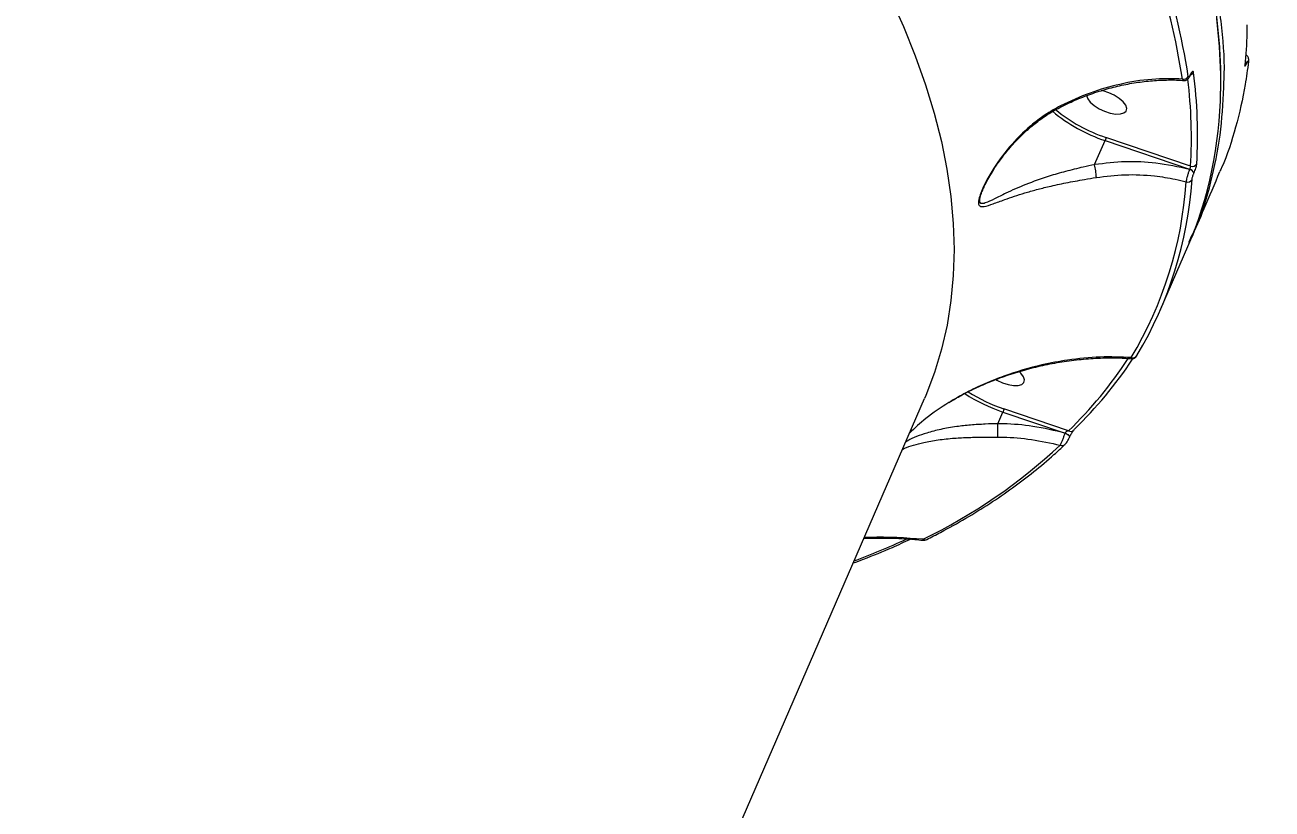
# Model space of a CAD drawing. Header units: millimetres. Extents: x -5238 to 5144, y -3542 to 5092.
# Drawn here: x 3048.8 to 3310.1, y 1511.6 to 1676 of the extents above; entities that cross this region are included whole.
import ezdxf

# ---------------------------------------------------------------- set-up
doc = ezdxf.new("R2010")
doc.units = ezdxf.units.MM
for name, color, linetype in [('DIKOM_ОБЪЕКТ', 7, 'Continuous'), ('DIKOM_РАЗМЕР_ЗОНА', 7, 'Continuous'), ('DIKOM_РАЗМЕР_ОБЪЕКТА', 7, 'Continuous')]:
    doc.layers.add(name, color=color, linetype=linetype)
doc.styles.add('style1', font='arial.ttf', dxfattribs={"width": 0.8})
doc.dimstyles.new('1-50', dxfattribs={"dimtxt": 300, "dimasz": 200, "dimexe": 100, "dimexo": 0, "dimgap": 100, "dimtad": 1, "dimtxsty": 'style1', "dimcen": 200, "dimclrd": 7, "dimclre": 7, "dimclrt": 7, "dimadec": 1, "dimazin": 2, "dimtfac": 1, "dimtmove": 0, "dimatfit": 2, "dimfxl": 0, "dimlwd": 25, "dimlwe": 18, "dimarcsym": 0})

# ---------------------------------------------------------------- blocks, each defined once
blk = doc.blocks.new('*D1')
at = {"layer": 'Defpoints', "color": 0, "transparency": 16777216}
for p in [(-4787.63, 5091.56), (3144.22, 5091.56), (-2554.16, -2403.28)]:
    blk.add_point(p, dxfattribs=at)
at = {"layer": 'DIKOM_РАЗМЕР_ЗОНА', "color": 7, "lineweight": 18, "transparency": 16777216}
for p, q in [((3144.22, 5091.56), (-4887.63, 5091.56)), ((-2554.16, -2403.28), (-4887.63, -2403.28))]:
    blk.add_line(p, q, dxfattribs=at)
at = {"layer": 'DIKOM_РАЗМЕР_ЗОНА', "color": 7, "lineweight": 25, "transparency": 16777216}
blk.add_line((-4787.63, -2203.28), (-4787.63, 4891.56), dxfattribs=at)
at = {"layer": 'DIKOM_РАЗМЕР_ЗОНА', "color": 7, "transparency": 16777216}
for points in [[(-4820.97, 4891.56), (-4754.3, 4891.56), (-4787.63, 5091.56)], [(-4820.97, -2203.28), (-4754.3, -2203.28), (-4787.63, -2403.28)]]:
    blk.add_solid(points, dxfattribs=at)
at = {"layer": 'DIKOM_РАЗМЕР_ЗОНА', "color": 7, "transparency": 16777216, "insert": (-5040.81, 1344.14), "char_height": 300, "attachment_point": 5, "rotation": 90, "style": 'style1'}
blk.add_mtext('7500', dxfattribs=at)
blk = doc.blocks.new('*D2')
at = {"layer": 'Defpoints', "color": 0, "transparency": 16777216}
for p in [(5144.22, 2720.02), (-4054.16, -903.28), (5144.22, -3441.88)]:
    blk.add_point(p, dxfattribs=at)
at = {"layer": 'DIKOM_РАЗМЕР_ЗОНА', "color": 7, "lineweight": 18, "transparency": 16777216}
for p, q in [((5144.22, 2720.02), (5144.22, -3541.88)), ((-4054.16, -903.28), (-4054.16, -3541.88))]:
    blk.add_line(p, q, dxfattribs=at)
at = {"layer": 'DIKOM_РАЗМЕР_ЗОНА', "color": 7, "lineweight": 25, "transparency": 16777216}
blk.add_line((-3854.16, -3441.88), (4944.22, -3441.88), dxfattribs=at)
at = {"layer": 'DIKOM_РАЗМЕР_ЗОНА', "color": 7, "transparency": 16777216}
for points in [[(-3854.16, -3408.54), (-3854.16, -3475.21), (-4054.16, -3441.88)], [(4944.22, -3408.54), (4944.22, -3475.21), (5144.22, -3441.88)]]:
    blk.add_solid(points, dxfattribs=at)
at = {"layer": 'DIKOM_РАЗМЕР_ЗОНА', "color": 7, "transparency": 16777216, "insert": (545.03, -3188.7), "char_height": 300, "attachment_point": 5, "style": 'style1'}
blk.add_mtext('9200', dxfattribs=at)
blk = doc.blocks.new('*D3')
at = {"layer": 'Defpoints', "color": 0, "transparency": 16777216}
for p in [(3889.93, 2956), (-2405.68, -161.05), (3889.93, -2949.28)]:
    blk.add_point(p, dxfattribs=at)
at = {"layer": 'DIKOM_РАЗМЕР_ОБЪЕКТА', "color": 7, "lineweight": 18, "transparency": 16777216}
for p, q in [((3889.93, 2956), (3889.93, -3049.28)), ((-2405.68, -161.05), (-2405.68, -3049.28))]:
    blk.add_line(p, q, dxfattribs=at)
at = {"layer": 'DIKOM_РАЗМЕР_ОБЪЕКТА', "color": 7, "lineweight": 25, "transparency": 16777216}
blk.add_line((-2205.68, -2949.28), (3689.93, -2949.28), dxfattribs=at)
at = {"layer": 'DIKOM_РАЗМЕР_ОБЪЕКТА', "color": 7, "transparency": 16777216}
for points in [[(-2205.68, -2915.95), (-2205.68, -2982.61), (-2405.68, -2949.28)], [(3689.93, -2915.95), (3689.93, -2982.61), (3889.93, -2949.28)]]:
    blk.add_solid(points, dxfattribs=at)
at = {"layer": 'DIKOM_РАЗМЕР_ОБЪЕКТА', "color": 7, "transparency": 16777216, "insert": (742.13, -2696.01), "char_height": 300, "attachment_point": 5, "style": 'style1'}
blk.add_mtext('6300', dxfattribs=at)

msp = doc.modelspace()

# ---------------------------------------------------------------- linework, layer by layer
at = {"layer": 'DIKOM_ОБЪЕКТ', "color": 7, "linetype": 'Continuous', "lineweight": 15}
for p, q in [((3304.455, 1667.751), (3304.455, 1667.75)), ((3292.958, 1665.388), (3292.987, 1665.454)), ((3293.001, 1665.569), (3292.972, 1665.503)), ((3274.687, 1662.161), (3274.301, 1662.246)), ((3272.937, 1646.7), (3275.123, 1651.746)), ((3275.123, 1651.746), (3292.818, 1645.733)), ((3293.038, 1646.365), (3275.304, 1652.392)), ((3292.818, 1645.733), (3292.798, 1645.687)), ((3293.728, 1644.889), (3293.748, 1644.934)), ((3286.742, 1616.311), (3292.482, 1629.566)), ((3120.805, 1328.774), (3237.257, 1597.666)), ((3252.666, 1592.409), (3253.722, 1594.848)), ((3253.722, 1594.848), (3266.751, 1590.45)), ((3267.469, 1590.915), (3253.903, 1595.494)), ((3252.666, 1592.409), (3252.664, 1592.402)), ((3266.751, 1590.45), (3266.739, 1590.423)), ((3267.658, 1589.557), (3267.611, 1589.491)), ((3267.658, 1589.557), (3267.669, 1589.585))]:
    msp.add_line(p, q, dxfattribs=at)
at = {"layer": 'DIKOM_ОБЪЕКТ', "color": 7, "linetype": 'Continuous', "lineweight": 15, "flags": 128}
for points in [[(3230.092, 1681.886), (3232.885, 1675.671), (3235.357, 1669.523), (3237.503, 1663.45), (3239.324, 1657.457), (3240.817, 1651.55), (3241.98, 1645.734), (3242.813, 1640.014), (3243.314, 1634.396), (3243.484, 1628.886), (3243.322, 1623.487), (3242.828, 1618.206), (3242.003, 1613.047), (3240.847, 1608.014), (3239.362, 1603.114), (3237.548, 1598.349), (3237.257, 1597.666)], [(3298.442, 1677.339), (3299.042, 1671.438), (3299.313, 1665.642), (3299.314, 1662.086)], [(3304.395, 1667.514), (3304.445, 1667.682), (3304.455, 1667.751)], [(3305.151, 1668.253), (3305.2, 1668.414), (3305.21, 1668.477)], [(3292.959, 1665.391), (3292.971, 1665.429), (3292.972, 1665.503)], [(3292.986, 1665.451), (3292.999, 1665.495), (3293.001, 1665.569)], [(3271.251, 1661.211), (3271.254, 1661.165), (3271.472, 1660.502), (3272.013, 1659.784), (3272.832, 1659.071), (3273.864, 1658.418), (3275.024, 1657.88), (3276.22, 1657.5), (3277.353, 1657.309), (3278.332, 1657.323), (3279.078, 1657.539), (3279.53, 1657.941), (3279.653, 1658.496), (3279.434, 1659.159), (3278.894, 1659.877), (3278.074, 1660.591), (3277.043, 1661.243), (3275.882, 1661.781), (3274.687, 1662.161), (3274.687, 1662.161)], [(3252.23, 1601.65), (3252.463, 1601.52), (3253.624, 1600.982), (3254.819, 1600.602), (3255.952, 1600.411), (3256.931, 1600.424), (3257.677, 1600.64), (3258.13, 1601.042), (3258.252, 1601.597), (3258.034, 1602.261), (3257.493, 1602.978), (3257.14, 1603.317)], [(3268.519, 1591.019), (3268.612, 1591.126), (3268.699, 1591.278)], [(3266.739, 1590.423), (3266.963, 1590.334), (3267.174, 1590.222), (3267.36, 1590.095), (3267.51, 1589.959), (3267.614, 1589.824), (3267.668, 1589.695), (3267.667, 1589.583), (3267.658, 1589.557)], [(3266.751, 1590.45), (3266.975, 1590.361), (3267.186, 1590.249), (3267.372, 1590.122), (3267.522, 1589.986), (3267.626, 1589.851), (3267.679, 1589.723), (3267.678, 1589.61), (3267.672, 1589.59)]]:
    msp.add_lwpolyline(points, dxfattribs=at)
at = {"layer": 'DIKOM_ОБЪЕКТ', "color": 7, "linetype": 'Continuous', "lineweight": 15}
for centre, radius, start, end in [((3137.597, 1640.639), 155.597, 8.87129, 27.53532), ((3138.469, 1641.145), 155.95, 8.87195, 27.53499), ((3304.065, 1667.893), 0.714, 359.38901, 55.96256), ((3291.594, 1665.673), 1.071, 255.90815, 333.61088), ((3191.262, 1652.258), 101.946, 356.68639, 6.94446), ((3292.732, 1666.458), 0.999, 285.04332, 335.03207), ((3191.947, 1652.771), 102.552, 356.6965, 7.43223), ((3214.421, 1662.942), 84.897, 336.85009, 359.42214), ((3285.634, 1683.613), 33.555, 230.09075, 251.74425), ((3285.555, 1683.408), 32.666, 230.40474, 251.71104), ((3293.41, 1647.324), 1.028, 248.74901, 333.25793), ((3211.088, 1649.082), 82.431, 329.07625, 356.18676), ((3292.426, 1644.055), 1.018, 252.25045, 333.47285), ((3292.574, 1644.485), 1.222, 19.27908, 79.46031), ((3292.594, 1644.531), 1.222, 19.25997, 79.46251), ((3210.044, 1648.556), 82.253, 329.07706, 356.18618), ((3206.067, 1654.333), 88.273, 314.07471, 326.83909), ((3207.072, 1654.922), 88.591, 314.07742, 326.40211), ((3280.979, 1607.124), 0.916, 245.93006, 333.93523), ((3265.4, 1629.128), 35.546, 237.74536, 251.12773), ((3265.53, 1629.426), 36.538, 237.16959, 251.14604), ((3267.923, 1591.679), 0.889, 239.23936, 312.06846), ((3184.962, 1674.708), 118.56, 296.04106, 312.92647), ((3266.103, 1588.675), 0.874, 243.14561, 311.56627), ((3163.237, 1720.77), 167.943, 290.67064, 294.69956), ((3237.416, 1568.871), 0.797, 239.49025, 295.34618)]:
    msp.add_arc(centre, radius, start, end, dxfattribs=at)
for points, knots in [([(3299.344, 1662.4), (3299.366, 1663.113), (3299.442, 1665.614), (3299.262, 1670.008), (3298.811, 1675.573), (3298.046, 1681.237), (3296.991, 1686.986), (3295.64, 1692.818), (3293.996, 1698.728), (3292.061, 1704.711), (3289.834, 1710.763), (3287.319, 1716.879), (3284.517, 1723.054), (3281.43, 1729.284), (3278.062, 1735.564), (3274.413, 1741.889), (3270.488, 1748.253), (3266.29, 1754.654), (3261.821, 1761.085), (3257.085, 1767.542), (3252.086, 1774.02), (3246.827, 1780.514), (3241.314, 1787.02), (3235.548, 1793.532), (3229.536, 1800.046), (3223.282, 1806.557), (3216.79, 1813.06), (3210.065, 1819.55), (3203.112, 1826.022), (3195.938, 1832.472), (3188.546, 1838.895), (3180.943, 1845.285), (3173.134, 1851.639), (3165.126, 1857.951), (3156.923, 1864.217), (3148.533, 1870.432), (3139.962, 1876.592), (3131.215, 1882.691), (3122.301, 1888.725), (3113.225, 1894.69), (3103.994, 1900.581), (3094.615, 1906.395), (3085.095, 1912.125), (3075.442, 1917.769), (3065.662, 1923.323), (3055.762, 1928.779), (3046.867, 1933.547), (3041.249, 1936.468), (3039.001, 1937.637)], [0, 0, 0, 0, 0.0088208, 0.0309504, 0.0530921, 0.0752452, 0.0974091, 0.1195824, 0.1417639, 0.1639521, 0.1861458, 0.2083441, 0.2305454, 0.252749, 0.2749543, 0.2971604, 0.3193668, 0.3415735, 0.3637795, 0.3859848, 0.4081893, 0.4303926, 0.4525954, 0.4747966, 0.4969974, 0.5191965, 0.5413949, 0.5635924, 0.5857886, 0.6079841, 0.6301785, 0.6523723, 0.6745648, 0.6967567, 0.7189483, 0.7411388, 0.7633286, 0.7855179, 0.8077068, 0.8298952, 0.8520827, 0.8742703, 0.8964575, 0.9186441, 0.9408305, 0.9630167, 0.9852027, 1, 1, 1, 1]), ([(3300.022, 1664.16), (3300.028, 1664.243), (3300.266, 1667.841), (3299.675, 1675.319), (3298.129, 1686.6), (3295.266, 1698.301), (3291.243, 1710.336), (3286.023, 1722.682), (3279.586, 1735.382), (3271.897, 1748.404), (3262.956, 1761.711), (3252.958, 1775.01), (3241.963, 1788.255), (3230.051, 1801.403), (3217.026, 1814.668), (3202.891, 1828.01), (3187.652, 1841.377), (3172.667, 1853.704), (3162.486, 1861.488), (3157.984, 1864.931)], [0, 0, 0, 0, 0.0014611, 0.0633801, 0.1253461, 0.1872652, 0.249815, 0.3124128, 0.3749626, 0.4393295, 0.5037487, 0.5681155, 0.6306651, 0.6932632, 0.7558133, 0.82018, 0.8845988, 0.9489657, 1, 1, 1, 1]), ([(3304.787, 1675.981), (3304.797, 1675.405), (3304.846, 1672.521), (3304.596, 1669.74), (3304.395, 1667.514)], [0, 0, 0, 0, 0.1997607, 1, 1, 1, 1]), ([(3305.203, 1668.478), (3305.211, 1668.539), (3305.229, 1668.667), (3305.212, 1668.912), (3305.119, 1669.206), (3304.943, 1669.472), (3304.768, 1669.577), (3304.691, 1669.623)], [0, 0, 0, 0, 0.1798583, 0.3809232, 0.5986162, 0.8240364, 1, 1, 1, 1]), ([(3305.151, 1668.253), (3304.945, 1666.657), (3304.342, 1661.989), (3302.552, 1654.551), (3300.708, 1648.505), (3299.283, 1645.547), (3299.16, 1645.293)], [0, 0, 0, 0, 0.1987809, 0.5814077, 0.9640366, 1, 1, 1, 1]), ([(3304.395, 1667.514), (3304.393, 1667.489), (3304.385, 1667.389), (3304.407, 1667.304), (3304.489, 1667.35), (3304.615, 1667.539), (3304.724, 1667.77), (3304.779, 1667.885)], [0, 0, 0, 0, 0.0825899, 0.3217145, 0.5513187, 0.7755859, 1, 1, 1, 1]), ([(3304.779, 1667.885), (3304.833, 1667.999), (3304.941, 1668.227), (3305.065, 1668.414), (3305.143, 1668.459), (3305.162, 1668.375), (3305.153, 1668.278), (3305.151, 1668.253)], [0, 0, 0, 0, 0.225662, 0.4513625, 0.6801945, 0.9176069, 1, 1, 1, 1]), ([(3291.333, 1664.634), (3289.215, 1664.679), (3284.921, 1664.769), (3278.366, 1663.695), (3271.882, 1661.863), (3267.815, 1659.976), (3265.757, 1659.021)], [0, 0, 0, 0, 0.2536013, 0.5139688, 0.7539689, 1, 1, 1, 1]), ([(3265.938, 1658.817), (3266.482, 1659.096), (3268.1, 1659.924), (3270.891, 1661.065), (3274.282, 1662.244), (3277.728, 1663.176), (3281.184, 1663.861), (3284.629, 1664.302), (3288.021, 1664.462), (3290.365, 1664.461), (3291.54, 1664.34), (3291.636, 1664.33)], [0, 0, 0, 0, 0.0658114, 0.1956773, 0.3266098, 0.458428, 0.5906985, 0.7227386, 0.8553099, 0.9881148, 1, 1, 1, 1]), ([(3291.333, 1664.634), (3291.374, 1664.551), (3291.457, 1664.383), (3291.578, 1664.362), (3291.64, 1664.351)], [0, 0, 0, 0, 0.4934591, 1, 1, 1, 1]), ([(3291.642, 1664.344), (3291.751, 1664.343), (3291.966, 1664.341), (3292.253, 1664.467), (3292.496, 1664.648), (3292.72, 1664.916), (3292.863, 1665.163), (3292.944, 1665.36), (3292.957, 1665.392)], [0, 0, 0, 0, 0.1674422, 0.3290454, 0.48523, 0.6653122, 0.9448773, 1, 1, 1, 1]), ([(3292.972, 1665.503), (3292.933, 1665.419), (3292.855, 1665.252), (3292.741, 1665.097), (3292.647, 1665.036), (3292.581, 1665.07), (3292.562, 1665.158), (3292.553, 1665.197)], [0, 0, 0, 0, 0.2040049, 0.4080666, 0.6135184, 0.8265566, 1, 1, 1, 1]), ([(3292.987, 1665.451), (3292.991, 1665.462), (3293.028, 1665.554), (3293.087, 1665.666), (3293.144, 1665.758), (3293.149, 1665.764), (3293.151, 1665.767)], [0, 0, 0, 0, 0.0571375, 0.4661785, 0.7908498, 1, 1, 1, 1]), ([(3293.637, 1666.036), (3293.625, 1666.096), (3293.597, 1666.229), (3293.496, 1666.281), (3293.351, 1666.184), (3293.178, 1665.948), (3293.06, 1665.695), (3293.001, 1665.569)], [0, 0, 0, 0, 0.1741893, 0.3895761, 0.5958309, 0.7978929, 1, 1, 1, 1]), ([(3292.669, 1630.441), (3293.364, 1631.903), (3295.463, 1636.319), (3297.703, 1644.231), (3299.597, 1653.97), (3299.882, 1660.792), (3300.022, 1664.16)], [0, 0, 0, 0, 0.1425748, 0.4306407, 0.7189133, 1, 1, 1, 1]), ([(3265.757, 1659.021), (3264.672, 1658.416), (3262.483, 1657.196), (3258.833, 1654.375), (3254.944, 1650.462), (3251.818, 1646.141), (3250.027, 1642.922), (3249.184, 1641.058), (3248.689, 1639.664), (3248.516, 1638.521), (3248.855, 1637.872), (3249.873, 1637.869), (3251.645, 1638.471), (3254.422, 1639.51), (3257.501, 1640.555), (3260.72, 1641.469), (3263.573, 1642.185), (3266.906, 1642.902), (3270.266, 1643.517), (3272.449, 1643.873), (3273.287, 1644.009)], [0, 0, 0, 0, 0.0563534, 0.1136136, 0.2103717, 0.3099824, 0.3619816, 0.3883034, 0.4153385, 0.4457389, 0.4740991, 0.5167982, 0.5802324, 0.6452964, 0.7405608, 0.7897112, 0.8388443, 0.8993619, 0.9613611, 1, 1, 1, 1]), ([(3249.527, 1641.485), (3249.684, 1641.835), (3250.042, 1642.633), (3250.823, 1644.096), (3251.924, 1645.93), (3253.421, 1648.087), (3255.303, 1650.432), (3257.457, 1652.735), (3259.797, 1654.852), (3262.181, 1656.649), (3264.219, 1657.971), (3265.505, 1658.602), (3265.939, 1658.815)], [0, 0, 0, 0, 0.0534438, 0.121865, 0.2147693, 0.3252364, 0.4468604, 0.5824705, 0.7090471, 0.8290702, 0.9422689, 1, 1, 1, 1]), ([(3265.757, 1659.021), (3265.777, 1658.993), (3265.835, 1658.912), (3265.9, 1658.837), (3265.909, 1658.86), (3265.912, 1658.868)], [0, 0, 0, 0, 0.2492128, 0.7238607, 1, 1, 1, 1]), ([(3275.304, 1652.392), (3275.304, 1652.383), (3275.303, 1652.365), (3275.297, 1652.309), (3275.278, 1652.21), (3275.237, 1652.057), (3275.183, 1651.893), (3275.143, 1651.795), (3275.123, 1651.746)], [0, 0, 0, 0, 0.0702252, 0.1414644, 0.3560022, 0.570769, 0.7853043, 1, 1, 1, 1]), ([(3272.936, 1646.694), (3272.936, 1646.694), (3272.13, 1646.515), (3270.043, 1646.084), (3266.81, 1645.279), (3262.694, 1644.099), (3258.396, 1642.545), (3254.694, 1640.92), (3251.915, 1639.487), (3250.166, 1638.66), (3249.122, 1638.427), (3248.793, 1638.905), (3248.878, 1639.587), (3249.094, 1640.386), (3249.285, 1640.95), (3249.512, 1641.444), (3249.531, 1641.484)], [0, 0, 0, 0, 0.0000561, 0.0631962, 0.1645361, 0.2660125, 0.4269118, 0.5880359, 0.6936081, 0.7987578, 0.865821, 0.9086537, 0.9446499, 0.9545206, 0.9962999, 1, 1, 1, 1]), ([(3272.937, 1646.7), (3272.937, 1646.699), (3272.936, 1646.697), (3272.936, 1646.695), (3272.936, 1646.694)], [0, 0, 0, 0, 0.6168059, 1, 1, 1, 1]), ([(3273.287, 1644.009), (3273.288, 1644.028), (3273.289, 1644.101), (3273.281, 1644.323), (3273.245, 1644.761), (3273.165, 1645.393), (3273.059, 1646.075), (3272.977, 1646.488), (3272.936, 1646.694)], [0, 0, 0, 0, 0.0380841, 0.1491892, 0.3618721, 0.5745761, 0.7872993, 1, 1, 1, 1]), ([(3292.798, 1645.687), (3290.462, 1646.205), (3286.068, 1647.178), (3279.337, 1647.468), (3275.087, 1646.958), (3272.937, 1646.7)], [0, 0, 0, 0, 0.3593286, 0.6759005, 1, 1, 1, 1]), ([(3293.038, 1646.365), (3293.031, 1646.336), (3293.019, 1646.277), (3292.975, 1646.14), (3292.92, 1645.986), (3292.865, 1645.843), (3292.831, 1645.764), (3292.818, 1645.733)], [0, 0, 0, 0, 0.2151243, 0.430126, 0.6449154, 0.8593967, 1, 1, 1, 1]), ([(3293.748, 1644.934), (3293.788, 1645.029), (3293.888, 1645.267), (3294.044, 1645.698), (3294.191, 1646.168), (3294.297, 1646.587), (3294.318, 1646.77), (3294.329, 1646.861)], [0, 0, 0, 0, 0.1408031, 0.355284, 0.5700825, 0.7849823, 1, 1, 1, 1]), ([(3273.287, 1644.009), (3275.289, 1644.256), (3279.34, 1644.757), (3284.914, 1644.477), (3289.18, 1643.818), (3291.354, 1643.276), (3292.115, 1643.085)], [0, 0, 0, 0, 0.3181952, 0.6439609, 0.8752463, 1, 1, 1, 1]), ([(3292.798, 1645.687), (3292.749, 1645.558), (3292.628, 1645.234), (3292.441, 1644.651), (3292.269, 1644.017), (3292.148, 1643.452), (3292.126, 1643.208), (3292.115, 1643.085)], [0, 0, 0, 0, 0.1423548, 0.3572739, 0.5716626, 0.7857535, 1, 1, 1, 1]), ([(3293.211, 1631.265), (3294.109, 1633.338), (3296.124, 1637.987), (3298.088, 1642.684), (3299.176, 1645.286)], [0, 0, 0, 0, 0.4459921, 1, 1, 1, 1]), ([(3293.337, 1643.6), (3293.344, 1643.661), (3293.36, 1643.782), (3293.431, 1644.062), (3293.529, 1644.376), (3293.634, 1644.665), (3293.701, 1644.825), (3293.728, 1644.889)], [0, 0, 0, 0, 0.2142378, 0.4284801, 0.642867, 0.8577631, 1, 1, 1, 1]), ([(3280.606, 1606.288), (3278.442, 1606.364), (3274.083, 1606.517), (3267.781, 1605.889), (3261.038, 1604.632), (3255.204, 1602.928), (3249.908, 1600.815), (3246.036, 1598.989), (3243.585, 1597.561), (3242.401, 1596.87)], [0, 0, 0, 0, 0.1738782, 0.3501388, 0.4880602, 0.6922748, 0.7971184, 0.9019364, 1, 1, 1, 1]), ([(3242.415, 1596.854), (3243.269, 1597.364), (3245.179, 1598.505), (3248.302, 1600.05), (3251.769, 1601.54), (3255.404, 1602.846), (3259.186, 1603.963), (3263.095, 1604.876), (3267.096, 1605.567), (3271.151, 1606.029), (3275.19, 1606.226), (3278.399, 1606.224), (3280.211, 1606.063), (3280.733, 1606.017)], [0, 0, 0, 0, 0.0712066, 0.1592378, 0.2499629, 0.3436268, 0.4403133, 0.5399377, 0.6422137, 0.7465756, 0.8522679, 0.9574447, 1, 1, 1, 1]), ([(3280.606, 1606.288), (3280.608, 1606.269), (3280.621, 1606.145), (3280.655, 1606.024), (3280.72, 1606.041), (3280.735, 1606.045)], [0, 0, 0, 0, 0.1153699, 0.7907712, 1, 1, 1, 1]), ([(3280.732, 1606.028), (3280.738, 1606.026), (3280.838, 1606.001), (3281.03, 1606.041), (3281.265, 1606.122), (3281.44, 1606.239), (3281.56, 1606.354), (3281.641, 1606.454), (3281.701, 1606.54), (3281.739, 1606.607), (3281.76, 1606.643)], [0, 0, 0, 0, 0.0120291, 0.2086407, 0.3744696, 0.5170108, 0.6361607, 0.7355649, 0.8581088, 1, 1, 1, 1]), ([(3242.401, 1596.87), (3240.749, 1595.788), (3237.788, 1593.847), (3235.25, 1591.486), (3234.128, 1590.443)], [0, 0, 0, 0, 0.5578382, 1, 1, 1, 1]), ([(3242.401, 1596.87), (3242.408, 1596.859), (3242.42, 1596.842), (3242.415, 1596.853), (3242.413, 1596.857)], [0, 0, 0, 0, 0.6247437, 1, 1, 1, 1]), ([(3253.903, 1595.494), (3253.902, 1595.487), (3253.902, 1595.469), (3253.896, 1595.414), (3253.877, 1595.311), (3253.836, 1595.158), (3253.782, 1594.995), (3253.742, 1594.897), (3253.722, 1594.848)], [0, 0, 0, 0, 0.0537614, 0.1415248, 0.3559428, 0.5706474, 0.7853383, 1, 1, 1, 1]), ([(3252.664, 1592.402), (3252.664, 1592.402), (3251.78, 1592.402), (3249.828, 1592.312), (3246.907, 1592.147), (3243.758, 1591.805), (3240.656, 1591.261), (3237.162, 1590.316), (3234.642, 1589.382), (3233.466, 1588.638), (3233.302, 1588.535)], [0, 0, 0, 0, 0.0000584, 0.1082486, 0.2389593, 0.3698121, 0.5326457, 0.6956896, 0.9576255, 1, 1, 1, 1]), ([(3252.637, 1589.592), (3252.637, 1589.602), (3252.638, 1589.686), (3252.64, 1589.933), (3252.644, 1590.445), (3252.651, 1591.084), (3252.658, 1591.774), (3252.662, 1592.193), (3252.664, 1592.402)], [0, 0, 0, 0, 0.0259829, 0.20958, 0.4072213, 0.6048186, 0.8024455, 1, 1, 1, 1]), ([(3266.739, 1590.423), (3264.509, 1590.958), (3260.279, 1591.973), (3255.51, 1592.364), (3253.054, 1592.403), (3252.666, 1592.409)], [0, 0, 0, 0, 0.4843483, 0.9185206, 1, 1, 1, 1]), ([(3232.646, 1587.019), (3232.794, 1587.096), (3233.444, 1587.432), (3234.988, 1587.92), (3237.266, 1588.539), (3240.097, 1589.049), (3243.281, 1589.387), (3246.573, 1589.557), (3249.643, 1589.606), (3251.702, 1589.596), (3252.637, 1589.592)], [0, 0, 0, 0, 0.0389758, 0.1704168, 0.3018188, 0.4614855, 0.6250665, 0.7550048, 0.8886928, 1, 1, 1, 1]), ([(3252.637, 1589.592), (3253.013, 1589.588), (3255.371, 1589.565), (3259.795, 1589.229), (3263.711, 1588.345), (3265.708, 1587.895)], [0, 0, 0, 0, 0.0849744, 0.5334691, 1, 1, 1, 1]), ([(3266.739, 1590.423), (3266.705, 1590.337), (3266.591, 1590.052), (3266.371, 1589.501), (3266.101, 1588.837), (3265.859, 1588.248), (3265.758, 1588.013), (3265.708, 1587.895)], [0, 0, 0, 0, 0.0942847, 0.3122825, 0.5412208, 0.7713942, 1, 1, 1, 1]), ([(3266.677, 1588.029), (3266.708, 1588.054), (3266.847, 1588.168), (3267.027, 1588.425), (3267.295, 1588.834), (3267.518, 1589.242), (3267.612, 1589.465), (3267.648, 1589.55)], [0, 0, 0, 0, 0.0737163, 0.3290492, 0.606946, 0.8509482, 1, 1, 1, 1]), ([(3267.469, 1590.915), (3267.403, 1590.904), (3267.276, 1590.882), (3267.078, 1590.791), (3266.919, 1590.677), (3266.827, 1590.577), (3266.778, 1590.508), (3266.761, 1590.471), (3266.751, 1590.45)], [0, 0, 0, 0, 0.2685284, 0.5228127, 0.7425857, 0.8691029, 0.9240438, 1, 1, 1, 1]), ([(3267.673, 1589.589), (3267.697, 1589.644), (3267.765, 1589.801), (3267.88, 1590.031), (3267.966, 1590.18), (3267.989, 1590.22)], [0, 0, 0, 0, 0.2828896, 0.8048183, 1, 1, 1, 1]), ([(3267.989, 1590.22), (3268.034, 1590.301), (3268.151, 1590.511), (3268.326, 1590.775), (3268.457, 1590.951), (3268.522, 1591.022), (3268.52, 1591.02), (3268.519, 1591.019)], [0, 0, 0, 0, 0.1956343, 0.5118951, 0.7720257, 0.9482958, 1, 1, 1, 1]), ([(3237.757, 1568.151), (3238.723, 1568.643), (3241.523, 1570.069), (3245.963, 1572.555), (3250.987, 1575.657), (3255.745, 1578.919), (3260.233, 1582.337), (3263.857, 1585.388), (3265.936, 1587.325), (3266.689, 1588.027)], [0, 0, 0, 0, 0.0864557, 0.2506176, 0.4147435, 0.5788121, 0.7428156, 0.9067415, 1, 1, 1, 1]), ([(3222.34, 1563.223), (3223.072, 1563.488), (3225.9, 1564.512), (3229.908, 1566.165), (3233.077, 1567.624), (3234.33, 1568.2)], [0, 0, 0, 0, 0.1743449, 0.6735776, 1, 1, 1, 1]), ([(3224.597, 1568.435), (3226.376, 1568.447), (3229.956, 1568.472), (3234.059, 1568.291), (3236.35, 1568.041), (3236.909, 1567.979)], [0, 0, 0, 0, 0.4275462, 0.8604153, 1, 1, 1, 1]), ([(3237.011, 1568.184), (3233.347, 1568.45), (3229.272, 1568.746), (3225.057, 1568.535), (3224.632, 1568.514)], [0, 0, 0, 0, 0.8991979, 1, 1, 1, 1]), ([(3237.011, 1568.184), (3236.962, 1568.078), (3236.899, 1567.942), (3236.908, 1567.985), (3236.91, 1567.994)], [0, 0, 0, 0, 0.7842487, 1, 1, 1, 1]), ([(3236.91, 1567.974), (3236.991, 1567.968), (3237.209, 1567.952), (3237.494, 1568.025), (3237.674, 1568.122), (3237.75, 1568.164)], [0, 0, 0, 0, 0.2542562, 0.6809459, 1, 1, 1, 1]), ([(3125.637, 1261.302), (3125.659, 1262.015), (3125.734, 1264.516), (3125.555, 1268.909), (3125.104, 1274.475), (3124.339, 1280.139), (3123.284, 1285.887), (3121.933, 1291.719), (3120.289, 1297.629), (3118.353, 1303.612), (3116.127, 1309.664), (3113.611, 1315.78), (3110.81, 1321.956), (3107.723, 1328.185), (3104.354, 1334.465), (3100.706, 1340.79), (3096.781, 1347.155), (3092.582, 1353.555), (3088.113, 1359.986), (3083.377, 1366.444), (3078.378, 1372.922), (3073.12, 1379.416), (3067.606, 1385.921), (3061.841, 1392.434), (3055.828, 1398.948), (3049.574, 1405.459), (3043.082, 1411.961), (3036.357, 1418.451), (3029.405, 1424.924), (3022.23, 1431.374), (3014.839, 1437.796), (3007.236, 1444.187), (2999.427, 1450.541), (2991.418, 1456.853), (2983.216, 1463.119), (2974.826, 1469.334), (2966.254, 1475.493), (2957.508, 1481.592), (2948.593, 1487.627), (2939.517, 1493.592), (2930.286, 1499.483), (2920.907, 1505.296), (2911.388, 1511.027), (2901.734, 1516.671), (2891.955, 1522.224), (2882.055, 1527.68), (2873.159, 1532.448), (2867.541, 1535.37), (2865.293, 1536.539)], [0, 0, 0, 0, 0.0088209, 0.0309505, 0.0530921, 0.0752453, 0.097409, 0.1195825, 0.1417638, 0.1639522, 0.1861457, 0.208344, 0.2305454, 0.2527491, 0.2749542, 0.2971604, 0.3193671, 0.3415734, 0.3637795, 0.3859847, 0.4081892, 0.4303927, 0.4525952, 0.4747967, 0.4969973, 0.5191965, 0.541395, 0.5635922, 0.5857888, 0.6079841, 0.6301785, 0.6523721, 0.6745648, 0.6967567, 0.7189481, 0.7411389, 0.7633286, 0.7855178, 0.8077068, 0.8298953, 0.8520828, 0.8742703, 0.8964575, 0.9186442, 0.9408305, 0.9630167, 0.9852027, 1, 1, 1, 1])]:
    msp.add_open_spline(points, degree=3, knots=knots, dxfattribs=at)

# ---------------------------------------------------------------- dimensions: what is measured, and where the dimension line sits
at = {"layer": 'DIKOM_РАЗМЕР_ЗОНА'}
dim = msp.add_linear_dim(base=(-4787.635, 5091.556), p1=(-2554.164, -2403.276), p2=(3144.22, 5091.556), angle=90, text='7500', dimstyle='1-50', dxfattribs=at)
dim.commit()
dim.dimension.update_dxf_attribs({"geometry": '*D1', "text_midpoint": (-4787.635, 1344.14), "dimtype": 160})
dim = msp.add_linear_dim(base=(5144.22, -3441.876), p1=(-4054.164, -903.276), p2=(5144.22, 2720.022), text='9200', dimstyle='1-50', dxfattribs=at)
dim.commit()
dim.dimension.update_dxf_attribs({"geometry": '*D2', "text_midpoint": (545.028, -3441.876), "dimtype": 160})
at = {"layer": 'DIKOM_РАЗМЕР_ОБЪЕКТА'}
dim = msp.add_linear_dim(base=(3889.931, -2949.281), p1=(-2405.679, -161.052), p2=(3889.931, 2956.002), text='6300', dimstyle='1-50', dxfattribs=at)
dim.commit()
dim.dimension.update_dxf_attribs({"geometry": '*D3', "text_midpoint": (742.126, -2949.281), "dimtype": 160})

doc.saveas('drawing.dxf')
